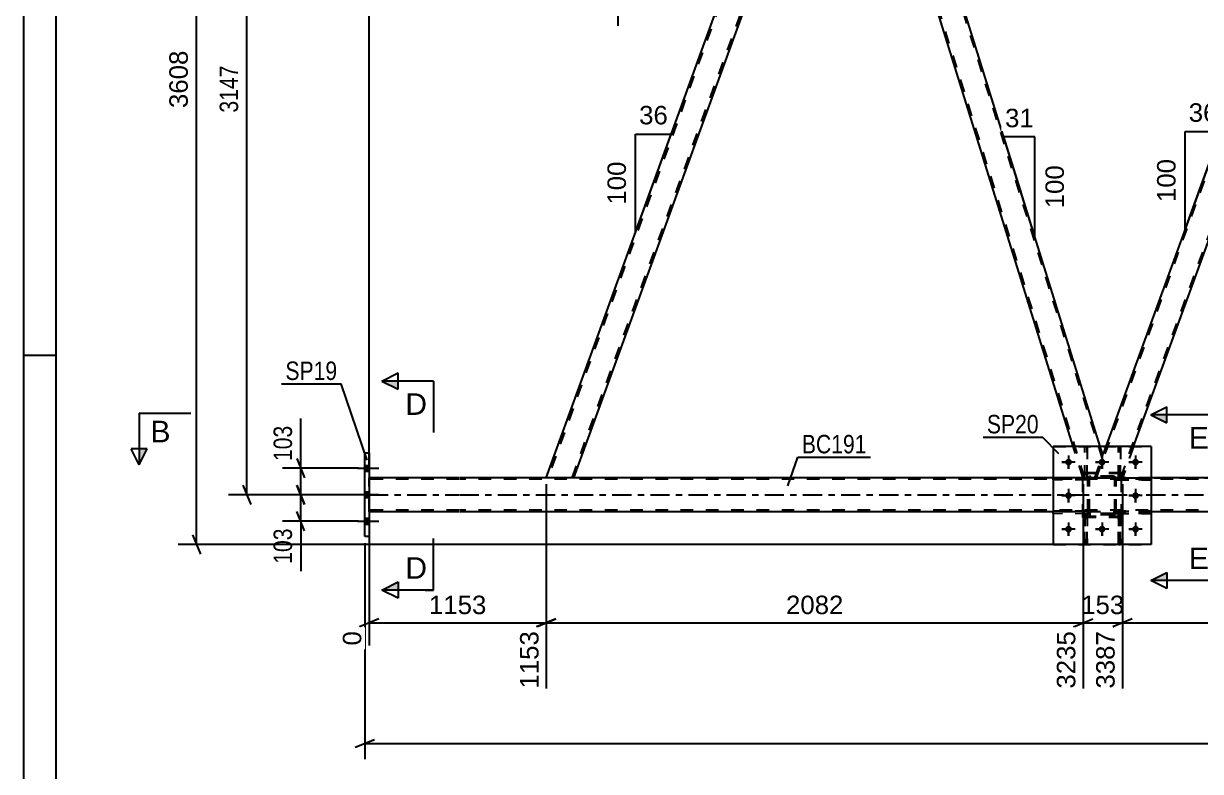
# Model space of a CAD drawing. Header units: millimetres. Extents: x -111 to 730, y -402 to 192.
# Drawn here: x -110.8 to 71.8, y -168.8 to -52.8 of the extents above; entities that cross this region are included whole.
import ezdxf

# ---------------------------------------------------------------- set-up
doc = ezdxf.new("R2010")
doc.units = ezdxf.units.MM
doc.linetypes.add('DXK_LINE_DOT2', pattern=[3.9198, 1.9599, -1.9599])
doc.linetypes.add('DXK_LINE_DOT3', pattern=[5.9187, 2.979, -0.9799, 0.9799, -0.9799])
doc.styles.add('Arial', font='ARIAL.TTF', dxfattribs={"height": 0.2})
doc.styles.add('Arial Narrow', font='ARIALN.TTF', dxfattribs={"height": 0.2})

# ---------------------------------------------------------------- blocks, each defined once
blk = doc.blocks.new('Unknown-200059755-1133')
at = {"color": 5, "linetype": 'Continuous'}
for p, q in [((-110.85, 191.75), (-110.85, -402.25)), ((-105.85, 186.75), (-105.85, -397.25)), ((-105.85, -104.25), (-110.85, -104.25))]:
    blk.add_line(p, q, dxfattribs=at)
blk = doc.blocks.new('Part-200059755-4764 - 4566')
at = {"color": 2, "linetype": 'Continuous'}
for p, q in [((59.05, -118.4), (59.05, -118.39)), ((59.37, -118.39), (59.05, -118.39)), ((59.37, -118.4), (59.37, -118.39))]:
    blk.add_line(p, q, dxfattribs=at)
at = {"color": 7, "linetype": 'DXK_LINE_DOT2'}
for p, q in [((59.05, -123.24), (59.05, -118.4)), ((59.37, -123.24), (59.37, -118.4)), ((59.05, -122.64), (59.37, -122.64)), ((59.37, -123.24), (59.05, -123.24))]:
    blk.add_line(p, q, dxfattribs=at)
blk = doc.blocks.new('Part-200059755-4765 - 4566')
at = {"color": 7, "linetype": 'DXK_LINE_DOT2'}
for p, q in [((54.3, -128.43), (48.9, -128.43)), ((48.9, -128.75), (48.9, -128.43)), ((54.3, -128.75), (48.9, -128.75)), ((53.7, -128.75), (53.7, -128.43)), ((54.3, -128.43), (54.3, -128.75))]:
    blk.add_line(p, q, dxfattribs=at)
blk = doc.blocks.new('Part-200059755-4766 - 4566')
at = {"color": 7, "linetype": 'DXK_LINE_DOT2'}
for p, q in [((54.3, -123.23), (48.9, -123.23)), ((48.9, -123.55), (48.9, -123.23)), ((54.3, -123.55), (48.9, -123.55)), ((53.7, -123.55), (53.7, -123.23)), ((54.3, -123.23), (54.3, -123.55))]:
    blk.add_line(p, q, dxfattribs=at)
blk = doc.blocks.new('Part-200059755-4767 - 4566')
at = {"color": 7, "linetype": 'DXK_LINE_DOT2'}
for p, q in [((58.7, -128.75), (58.7, -128.43)), ((58.7, -128.43), (64.1, -128.43)), ((64.1, -128.75), (58.7, -128.75)), ((59.3, -128.75), (59.3, -128.43)), ((64.1, -128.43), (64.1, -128.75))]:
    blk.add_line(p, q, dxfattribs=at)
blk = doc.blocks.new('Part-200059755-4768 - 4566')
at = {"color": 7, "linetype": 'DXK_LINE_DOT2'}
for p, q in [((58.7, -123.55), (58.7, -123.23)), ((58.7, -123.23), (64.1, -123.23)), ((64.1, -123.55), (58.7, -123.55)), ((59.3, -123.55), (59.3, -123.23)), ((64.1, -123.23), (64.1, -123.55))]:
    blk.add_line(p, q, dxfattribs=at)
blk = doc.blocks.new('Part-200059755-4771 - 4566')
at = {"color": 7, "linetype": 'DXK_LINE_DOT2'}
for p, q in [((54.3, -128.43), (48.9, -128.43)), ((48.9, -128.43), (48.9, -128.75)), ((54.3, -128.75), (48.9, -128.75)), ((53.7, -128.75), (53.7, -128.43)), ((54.3, -128.75), (54.3, -128.43))]:
    blk.add_line(p, q, dxfattribs=at)
blk = doc.blocks.new('Part-200059755-4772 - 4566')
at = {"color": 7, "linetype": 'DXK_LINE_DOT2'}
for p, q in [((54.3, -123.48), (54.33, -123.29)), ((54.33, -123.29), (54.3, -123.48)), ((54.3, -128.52), (54.3, -123.48)), ((54.54, -123.48), (54.56, -123.38)), ((54.54, -128.52), (54.54, -123.48)), ((54.56, -123.38), (54.61, -123.31)), ((54.59, -123.03), (54.78, -123)), ((54.78, -123), (54.59, -123.03)), ((54.61, -123.31), (54.69, -123.25)), ((54.69, -123.25), (54.78, -123.24)), ((58.22, -123), (54.78, -123)), ((54.78, -123.24), (58.22, -123.24)), ((58.22, -123), (58.4, -123.03)), ((58.4, -123.03), (58.22, -123)), ((58.22, -123.24), (58.31, -123.25)), ((58.31, -123.25), (58.39, -123.31)), ((58.39, -123.31), (58.44, -123.38)), ((58.44, -123.38), (58.46, -123.48)), ((58.46, -128.52), (58.46, -123.48)), ((58.66, -123.29), (58.7, -123.48)), ((58.7, -123.48), (58.66, -123.29)), ((58.7, -128.52), (58.7, -123.48)), ((54.33, -128.7), (54.3, -128.52)), ((54.3, -128.52), (54.33, -128.7)), ((54.56, -128.61), (54.54, -128.52)), ((54.61, -128.69), (54.56, -128.61)), ((54.78, -129), (54.59, -128.96)), ((54.59, -128.96), (54.78, -129)), ((54.69, -128.74), (54.61, -128.69)), ((54.78, -128.76), (54.69, -128.74)), ((58.22, -128.76), (54.78, -128.76)), ((58.22, -129), (54.78, -129)), ((58.31, -128.74), (58.22, -128.76)), ((58.4, -128.96), (58.22, -129)), ((58.22, -129), (58.4, -128.96)), ((58.39, -128.69), (58.31, -128.74)), ((58.44, -128.61), (58.39, -128.69)), ((58.46, -128.52), (58.44, -128.61)), ((58.7, -128.52), (58.66, -128.7)), ((58.66, -128.7), (58.7, -128.52))]:
    blk.add_line(p, q, dxfattribs=at)
at = {"color": 7, "linetype": 'DXK_LINE_DOT3'}
blk.add_line((56.5, -126), (56.5, -126), dxfattribs=at)
at = {"color": 7, "linetype": 'DXK_LINE_DOT2'}
for centre, start, end in [((54.78, -123.48), 112.5, 157.5), ((54.78, -123.48), 112.5, 157.5), ((58.22, -123.48), 22.5, 67.5), ((58.22, -123.48), 22.5, 67.5), ((54.78, -128.52), 202.5, 247.5), ((54.78, -128.52), 202.5, 247.5), ((58.22, -128.52), 292.5, 337.5), ((58.22, -128.52), 292.5, 337.5)]:
    blk.add_arc(centre, 0.48, start, end, dxfattribs=at)
blk = doc.blocks.new('Part-200059755-4773 - 4566')
at = {"color": 7, "linetype": 'DXK_LINE_DOT2'}
for p, q in [((53.85, -133.59), (53.85, -128.76)), ((53.85, -128.76), (54.17, -128.76)), ((53.85, -129.36), (54.17, -129.36)), ((54.17, -128.76), (54.17, -133.59)), ((54.17, -133.59), (53.85, -133.59))]:
    blk.add_line(p, q, dxfattribs=at)
blk = doc.blocks.new('Part-200059755-4774 - 4566')
at = {"color": 7, "linetype": 'DXK_LINE_DOT2'}
for p, q in [((59.05, -133.59), (59.05, -128.76)), ((59.05, -128.76), (59.37, -128.76)), ((59.05, -129.36), (59.37, -129.36)), ((59.37, -128.76), (59.37, -133.59)), ((59.37, -133.59), (59.05, -133.59))]:
    blk.add_line(p, q, dxfattribs=at)
blk = doc.blocks.new('Part-200059755-4775 - 4566')
at = {"color": 7, "linetype": 'DXK_LINE_DOT2'}
for p, q in [((53.85, -123.24), (53.85, -118.39)), ((53.85, -118.39), (54.17, -118.39)), ((54.17, -118.39), (54.17, -123.24)), ((53.85, -122.64), (54.17, -122.64)), ((54.17, -123.24), (53.85, -123.24))]:
    blk.add_line(p, q, dxfattribs=at)
blk = doc.blocks.new('Part-200059755-4776 - 4566')
at = {"color": 7, "linetype": 'DXK_LINE_DOT2'}
for p, q in [((59.05, -123.24), (59.05, -118.39)), ((59.05, -118.39), (59.37, -118.39)), ((59.37, -118.39), (59.37, -123.24)), ((59.05, -122.64), (59.37, -122.64)), ((59.37, -123.24), (59.05, -123.24))]:
    blk.add_line(p, q, dxfattribs=at)
blk = doc.blocks.new('Part-200059755-4779 - 4566')
at = {"color": 7, "linetype": 'DXK_LINE_DOT2'}
for p, q in [((54.3, -123.23), (48.9, -123.23)), ((48.9, -123.23), (48.9, -123.55)), ((54.3, -123.55), (48.9, -123.55)), ((53.7, -123.55), (53.7, -123.23)), ((54.3, -123.55), (54.3, -123.23))]:
    blk.add_line(p, q, dxfattribs=at)
blk = doc.blocks.new('Part-200059755-4782 - 4566')
at = {"color": 7, "linetype": 'DXK_LINE_DOT2'}
for p, q in [((64.1, -128.43), (58.7, -128.43)), ((58.7, -128.43), (58.7, -128.75)), ((58.7, -128.75), (64.1, -128.75)), ((59.3, -128.75), (59.3, -128.43)), ((64.1, -128.75), (64.1, -128.43))]:
    blk.add_line(p, q, dxfattribs=at)
blk = doc.blocks.new('Part-200059755-4785 - 4566')
at = {"color": 7, "linetype": 'DXK_LINE_DOT2'}
for p, q in [((64.1, -123.23), (58.7, -123.23)), ((58.7, -123.23), (58.7, -123.55)), ((58.7, -123.55), (64.1, -123.55)), ((59.3, -123.55), (59.3, -123.23)), ((64.1, -123.55), (64.1, -123.23))]:
    blk.add_line(p, q, dxfattribs=at)
blk = doc.blocks.new('Part-200059755-4786 - 4566')
at = {"color": 7, "linetype": 'DXK_LINE_DOT2'}
for p, q in [((54.17, -128.76), (53.85, -128.76)), ((53.85, -128.76), (53.85, -133.59)), ((53.85, -129.36), (54.17, -129.36)), ((54.17, -133.59), (54.17, -128.76)), ((53.85, -133.59), (54.17, -133.59))]:
    blk.add_line(p, q, dxfattribs=at)
blk = doc.blocks.new('Part-200059755-4787 - 4566')
at = {"color": 7, "linetype": 'DXK_LINE_DOT2'}
for p, q in [((59.37, -128.76), (59.05, -128.76)), ((59.05, -128.76), (59.05, -133.59)), ((59.05, -129.36), (59.37, -129.36)), ((59.37, -133.59), (59.37, -128.76)), ((59.05, -133.59), (59.37, -133.59))]:
    blk.add_line(p, q, dxfattribs=at)
blk = doc.blocks.new('Part-200059755-4788 - 4566')
at = {"color": 7, "linetype": 'DXK_LINE_DOT2'}
for p, q in [((59.5, -122.59), (53.5, -122.59)), ((53.5, -129.39), (53.5, -122.59)), ((59.5, -129.39), (59.5, -122.59)), ((59.5, -129.39), (53.5, -129.39))]:
    blk.add_line(p, q, dxfattribs=at)
blk = doc.blocks.new('Part-200059755-4834 - 4566')
at = {"color": 2, "linetype": 'Continuous'}
for p, q in [((64.1, -118.4), (48.9, -118.4)), ((48.9, -118.4), (48.9, -133.6)), ((64.1, -118.4), (64.1, -133.6)), ((64.1, -133.6), (48.9, -133.6))]:
    blk.add_line(p, q, dxfattribs=at)
blk = doc.blocks.new('Part-200059755-4835 - 4566')
at = {"color": 7, "linetype": 'DXK_LINE_DOT2'}
for p, q in [((48.9, -118.4), (64.1, -118.4)), ((48.9, -118.4), (48.9, -133.6)), ((64.1, -118.4), (64.1, -133.6)), ((48.9, -133.6), (64.1, -133.6))]:
    blk.add_line(p, q, dxfattribs=at)
blk = doc.blocks.new('Part-200059755-4840 - 4566')
at = {"color": 2, "linetype": 'Continuous'}
for p, q in [((53.85, -118.4), (53.85, -118.39)), ((54.17, -118.39), (53.85, -118.39)), ((54.17, -118.4), (54.17, -118.39))]:
    blk.add_line(p, q, dxfattribs=at)
at = {"color": 7, "linetype": 'DXK_LINE_DOT2'}
for p, q in [((53.85, -123.24), (53.85, -118.4)), ((54.17, -123.24), (54.17, -118.4)), ((53.85, -122.64), (54.17, -122.64)), ((54.17, -123.24), (53.85, -123.24))]:
    blk.add_line(p, q, dxfattribs=at)
blk = doc.blocks.new('Part-200059755-4960 - 4566')
at = {"color": 2, "linetype": 'Continuous'}
for p, q in [((-57.88, -119.36), (-57.24, -119.36)), ((-57.88, -132.36), (-57.88, -119.36)), ((-57.24, -119.36), (-57.24, -132.36)), ((-57.24, -132.36), (-57.88, -132.36))]:
    blk.add_line(p, q, dxfattribs=at)
blk = doc.blocks.new('Bolt-200059755-4859 - 4566')
at = {"color": 1, "linetype": 'Continuous'}
for p, q in [((51.3, -119.76), (51.3, -120.45)), ((56.5, -119.76), (56.5, -120.45)), ((61.7, -119.76), (61.7, -120.45)), ((50.26, -120.8), (50.95, -120.8)), ((51.3, -121.84), (51.3, -121.14)), ((52.34, -120.8), (51.64, -120.8)), ((55.46, -120.8), (56.15, -120.8)), ((56.5, -121.84), (56.5, -121.14)), ((57.54, -120.8), (56.84, -120.8)), ((60.66, -120.8), (61.35, -120.8)), ((61.7, -121.84), (61.7, -121.14)), ((62.74, -120.8), (62.04, -120.8)), ((50.26, -126), (50.95, -126)), ((51.3, -124.96), (51.3, -125.65)), ((52.34, -126), (51.64, -126)), ((60.66, -126), (61.35, -126)), ((61.7, -124.96), (61.7, -125.65)), ((62.74, -126), (62.04, -126)), ((51.3, -127.04), (51.3, -126.34)), ((61.7, -127.04), (61.7, -126.34)), ((50.26, -131.2), (50.95, -131.2)), ((51.3, -130.16), (51.3, -130.85)), ((52.34, -131.2), (51.64, -131.2)), ((55.46, -131.2), (56.15, -131.2)), ((56.5, -130.16), (56.5, -130.85)), ((57.54, -131.2), (56.84, -131.2)), ((60.66, -131.2), (61.35, -131.2)), ((61.7, -130.16), (61.7, -130.85)), ((62.74, -131.2), (62.04, -131.2)), ((51.3, -132.24), (51.3, -131.54)), ((56.5, -132.24), (56.5, -131.54)), ((61.7, -132.24), (61.7, -131.54))]:
    blk.add_line(p, q, dxfattribs=at)
blk = doc.blocks.new('Bolt-200059755-4860 - 4566')
at = {"linetype": 'Continuous'}
for points in [[(51.82, -120.8, -1), (50.78, -120.8, -1)], [(57.02, -120.8, -1), (55.98, -120.8, -1)], [(62.22, -120.8, -1), (61.18, -120.8, -1)], [(51.82, -126, -1), (50.78, -126, -1)], [(62.22, -126, -1), (61.18, -126, -1)], [(51.82, -131.2, -1), (50.78, -131.2, -1)], [(57.02, -131.2, -1), (55.98, -131.2, -1)], [(62.22, -131.2, -1), (61.18, -131.2, -1)]]:
    blk.add_hatch(color=1, dxfattribs=at).paths.add_polyline_path(points)
at = {"color": 1, "linetype": 'Continuous'}
for p, q in [((51.3, -119.76), (51.3, -121.84)), ((56.5, -119.76), (56.5, -121.84)), ((61.7, -119.76), (61.7, -121.84)), ((52.34, -120.8), (50.26, -120.8)), ((57.54, -120.8), (55.46, -120.8)), ((62.74, -120.8), (60.66, -120.8)), ((52.34, -126), (50.26, -126)), ((51.3, -124.96), (51.3, -127.04)), ((62.74, -126), (60.66, -126)), ((61.7, -124.96), (61.7, -127.04)), ((52.34, -131.2), (50.26, -131.2)), ((51.3, -130.16), (51.3, -132.24)), ((57.54, -131.2), (55.46, -131.2)), ((56.5, -130.16), (56.5, -132.24)), ((62.74, -131.2), (60.66, -131.2)), ((61.7, -130.16), (61.7, -132.24))]:
    blk.add_line(p, q, dxfattribs=at)
blk = doc.blocks.new('Bolt-200059755-4875 - 4566')
at = {"linetype": 'Continuous'}
for points in [[(-57.24, -122.2), (-57.24, -121.32), (-57.88, -121.32), (-57.88, -122.2)], [(-57.24, -122.2), (-57.24, -121.32), (-57.88, -121.32), (-57.88, -122.2)], [(-57.24, -122.2), (-57.24, -121.32), (-57.88, -121.32), (-57.88, -122.2)], [(-57.24, -126.28), (-57.24, -125.4), (-57.88, -125.4), (-57.88, -126.28)], [(-57.24, -126.28), (-57.24, -125.4), (-57.88, -125.4), (-57.88, -126.28)], [(-57.24, -130.4), (-57.24, -129.52), (-57.88, -129.52), (-57.88, -130.4)], [(-57.24, -130.4), (-57.24, -129.52), (-57.88, -129.52), (-57.88, -130.4)], [(-57.24, -130.4), (-57.24, -129.52), (-57.88, -129.52), (-57.88, -130.4)]]:
    blk.add_hatch(color=1, dxfattribs=at).paths.add_polyline_path(points)
at = {"color": 1, "linetype": 'Continuous'}
for p, q in [((-59.04, -121.76), (-55.72, -121.76)), ((-59.04, -121.76), (-55.72, -121.76)), ((-59.04, -121.76), (-55.72, -121.76)), ((-57.88, -121.32), (-57.24, -121.32)), ((-57.88, -121.32), (-57.24, -121.32)), ((-57.88, -121.32), (-57.24, -121.32)), ((-57.88, -122.2), (-57.24, -122.2)), ((-57.88, -122.2), (-57.24, -122.2)), ((-57.88, -122.2), (-57.24, -122.2)), ((-59.04, -125.84), (-55.72, -125.84)), ((-59.04, -125.84), (-55.72, -125.84)), ((-57.88, -125.4), (-57.24, -125.4)), ((-57.88, -125.4), (-57.24, -125.4)), ((-57.88, -126.28), (-57.24, -126.28)), ((-57.88, -126.28), (-57.24, -126.28)), ((-57.88, -129.52), (-57.24, -129.52)), ((-57.88, -129.52), (-57.24, -129.52)), ((-57.88, -129.52), (-57.24, -129.52)), ((-59.04, -129.96), (-55.72, -129.96)), ((-59.04, -129.96), (-55.72, -129.96)), ((-59.04, -129.96), (-55.72, -129.96)), ((-57.88, -130.4), (-57.24, -130.4)), ((-57.88, -130.4), (-57.24, -130.4)), ((-57.88, -130.4), (-57.24, -130.4))]:
    blk.add_line(p, q, dxfattribs=at)
blk = doc.blocks.new('Part-200059755-4935 - 4566')
at = {"color": 2, "linetype": 'Continuous'}
for p, q in [((-43.28, -123.22), (-57.24, -123.22)), ((48.9, -123.22), (-43.18, -123.22)), ((219.17, -123.22), (64.1, -123.22)), ((-43.28, -128.5), (-57.24, -128.5)), ((48.9, -128.5), (-43.18, -128.5)), ((219.17, -128.5), (64.1, -128.5))]:
    blk.add_line(p, q, dxfattribs=at)
at = {"color": 7, "linetype": 'DXK_LINE_DOT2'}
for p, q in [((-57.24, -128.5), (-57.24, -123.22)), ((-43.28, -123.46), (-57.24, -123.46)), ((635.92, -123.46), (-43.18, -123.46)), ((48.9, -123.22), (635.92, -123.22)), ((64.1, -123.22), (48.9, -123.22)), ((-43.28, -128.26), (-57.24, -128.26)), ((635.92, -128.26), (-43.18, -128.26)), ((64.1, -128.5), (48.9, -128.5))]:
    blk.add_line(p, q, dxfattribs=at)
at = {"color": 7, "linetype": 'DXK_LINE_DOT3'}
for p, q in [((-57.24, -125.86), (-43.28, -125.86)), ((-43.18, -125.86), (635.92, -125.86))]:
    blk.add_line(p, q, dxfattribs=at)
blk = doc.blocks.new('Part-200059755-4991 - 4566')
at = {"color": 7, "linetype": 'DXK_LINE_DOT2'}
for p, q in [((55.65, -123.22), (99.77, -2)), ((59.39, -123.22), (103.51, -2)), ((99.37, -2.4), (99.51, -2)), ((103.77, -2), (99.51, -2)), ((102.22, -6.25), (103.77, -2)), ((55.39, -123.22), (57.15, -118.4)), ((61.4, -118.4), (59.65, -123.22)), ((59.65, -123.22), (55.39, -123.22))]:
    blk.add_line(p, q, dxfattribs=at)
at = {"color": 2, "linetype": 'Continuous'}
for p, q in [((57.15, -118.4), (99.37, -2.4)), ((61.4, -118.4), (102.22, -6.25))]:
    blk.add_line(p, q, dxfattribs=at)
blk = doc.blocks.new('Part-200059755-4996 - 4566')
at = {"color": 2, "linetype": 'Continuous'}
for p, q in [((-29.74, -123.22), (14.23, -2.4)), ((17.09, -6.25), (-25.49, -123.22))]:
    blk.add_line(p, q, dxfattribs=at)
at = {"color": 7, "linetype": 'DXK_LINE_DOT2'}
for p, q in [((14.63, -2), (-29.49, -123.22)), ((-25.74, -123.22), (18.38, -2)), ((14.23, -2.4), (14.38, -2)), ((18.64, -2), (14.38, -2)), ((18.64, -2), (17.09, -6.25)), ((-25.49, -123.22), (-29.74, -123.22))]:
    blk.add_line(p, q, dxfattribs=at)
blk = doc.blocks.new('Part-200059755-5001 - 4566')
at = {"color": 2, "linetype": 'Continuous'}
for p, q in [((18.49, -2.4), (17.09, -6.25)), ((56.23, -118.4), (20.08, -2.4)), ((52.04, -118.4), (17.09, -6.25))]:
    blk.add_line(p, q, dxfattribs=at)
at = {"color": 7, "linetype": 'DXK_LINE_DOT2'}
for p, q in [((18.64, -2), (18.49, -2.4)), ((19.95, -2), (18.64, -2)), ((56.52, -120.12), (19.7, -2)), ((20.08, -2.4), (19.95, -2)), ((53.8, -123.22), (17.22, -5.88)), ((53.55, -123.22), (52.04, -118.4)), ((56.66, -119.75), (56.23, -118.4)), ((55.39, -123.22), (56.66, -119.75)), ((53.55, -123.22), (55.39, -123.22))]:
    blk.add_line(p, q, dxfattribs=at)
blk = doc.blocks.new('Part-200059755-5002 - 4566')
at = {"color": 7, "linetype": 'DXK_LINE_DOT2'}
for p, q in [((54.3, -123.48), (54.33, -123.29)), ((54.33, -123.29), (54.3, -123.48)), ((54.3, -128.52), (54.3, -123.48)), ((54.54, -123.48), (54.56, -123.38)), ((54.54, -128.52), (54.54, -123.48)), ((54.56, -123.38), (54.61, -123.31)), ((54.59, -123.03), (54.78, -123)), ((54.78, -123), (54.59, -123.03)), ((54.61, -123.31), (54.69, -123.25)), ((54.69, -123.25), (54.78, -123.24)), ((58.22, -123), (54.78, -123)), ((54.78, -123.24), (58.22, -123.24)), ((58.22, -123), (58.4, -123.03)), ((58.4, -123.03), (58.22, -123)), ((58.22, -123.24), (58.31, -123.25)), ((58.31, -123.25), (58.39, -123.31)), ((58.39, -123.31), (58.44, -123.38)), ((58.44, -123.38), (58.46, -123.48)), ((58.46, -128.52), (58.46, -123.48)), ((58.66, -123.29), (58.7, -123.48)), ((58.7, -123.48), (58.66, -123.29)), ((58.7, -128.52), (58.7, -123.48)), ((54.33, -128.7), (54.3, -128.52)), ((54.3, -128.52), (54.33, -128.7)), ((54.56, -128.61), (54.54, -128.52)), ((54.61, -128.69), (54.56, -128.61)), ((54.78, -129), (54.59, -128.96)), ((54.59, -128.96), (54.78, -129)), ((54.69, -128.74), (54.61, -128.69)), ((54.78, -128.76), (54.69, -128.74)), ((58.22, -128.76), (54.78, -128.76)), ((58.22, -129), (54.78, -129)), ((58.31, -128.74), (58.22, -128.76)), ((58.4, -128.96), (58.22, -129)), ((58.22, -129), (58.4, -128.96)), ((58.39, -128.69), (58.31, -128.74)), ((58.44, -128.61), (58.39, -128.69)), ((58.46, -128.52), (58.44, -128.61)), ((58.7, -128.52), (58.66, -128.7)), ((58.66, -128.7), (58.7, -128.52))]:
    blk.add_line(p, q, dxfattribs=at)
at = {"color": 7, "linetype": 'DXK_LINE_DOT3'}
blk.add_line((56.5, -126), (56.5, -126), dxfattribs=at)
at = {"color": 7, "linetype": 'DXK_LINE_DOT2'}
for centre, start, end in [((54.78, -123.48), 112.5, 157.5), ((54.78, -123.48), 112.5, 157.5), ((58.22, -123.48), 22.5, 67.5), ((58.22, -123.48), 22.5, 67.5), ((54.78, -128.52), 202.5, 247.5), ((54.78, -128.52), 202.5, 247.5), ((58.22, -128.52), 292.5, 337.5), ((58.22, -128.52), 292.5, 337.5)]:
    blk.add_arc(centre, 0.48, start, end, dxfattribs=at)
blk = doc.blocks.new('Part-200059755-5003 - 4566')
at = {"color": 7, "linetype": 'DXK_LINE_DOT2'}
for p, q in [((59.5, -122.46), (53.5, -122.46)), ((53.5, -129.26), (53.5, -122.46)), ((59.5, -129.26), (59.5, -122.46)), ((59.5, -129.26), (53.5, -129.26))]:
    blk.add_line(p, q, dxfattribs=at)
blk = doc.blocks.new('StraightDimension-200059755-15591 - 4566')
at = {"color": 7, "linetype": 'Continuous'}
for p, q in [((53.55, -124.22), (53.55, -155.93)), ((59.65, -124.22), (59.65, -155.93)), ((52.05, -146.33), (55.05, -145.13)), ((53.55, -145.73), (59.65, -145.73)), ((61.15, -145.13), (58.15, -146.33))]:
    blk.add_line(p, q, dxfattribs=at)
at = {"color": 0}
blk.add_wipeout([(60.53, -144.98), (60.53, -140.78), (52.66, -140.78), (52.66, -144.98)], dxfattribs=at)
at = {"color": 0, "linetype": 'Continuous'}
blk.add_wipeout([(59.05, -146.43), (54.85, -146.43), (54.85, -156.53), (59.05, -156.53)], dxfattribs=at)
at = {"color": 3, "style": 'Arial'}
blk.add_text('153', height=2.865, dxfattribs=at).set_placement((53.26, -144.38))
at = {"color": 3, "linetype": 'Continuous', "style": 'Arial'}
blk.add_text('3387', height=2.865, rotation=90.0002, dxfattribs=at).set_placement((58.45, -155.93))
blk = doc.blocks.new('StraightDimension-200059755-5244 - 4566')
at = {"color": 7, "linetype": 'Continuous'}
for p, q in [((-75.6, -1.5), (-76.8, 1.5)), ((-20.25, 0), (-79.05, 0)), ((-76.2, -125.86), (-76.2, 0)), ((-58.88, -125.86), (-79.05, -125.86)), ((-76.8, -124.36), (-75.6, -127.36))]:
    blk.add_line(p, q, dxfattribs=at)
at = {"color": 0}
blk.add_wipeout([(-76.95, -58.67), (-81.15, -58.67), (-81.15, -67.19), (-76.95, -67.19)], dxfattribs=at)
at = {"color": 3, "style": 'Arial Narrow'}
blk.add_text('3147', height=2.863, rotation=90.0002, dxfattribs=at).set_placement((-77.55, -66.59))
blk = doc.blocks.new('StraightDimension-200059755-5071 - 4566')
at = {"color": 7, "linetype": 'Continuous'}
for p, q in [((-18.61, -3), (-18.61, -53.11)), ((-57.24, -122.22), (-57.24, -47.86)), ((-55.74, -50.11), (-58.74, -51.31)), ((-57.24, -50.71), (-18.61, -50.71)), ((-20.11, -51.31), (-17.11, -50.11))]:
    blk.add_line(p, q, dxfattribs=at)
at = {"color": 0}
blk.add_wipeout([(-33.67, -49.96), (-33.67, -45.76), (-42.18, -45.76), (-42.18, -49.96)], dxfattribs=at)
at = {"color": 3, "style": 'Arial Narrow'}
blk.add_text('1431', height=2.863, dxfattribs=at).set_placement((-41.58, -49.36))
blk = doc.blocks.new('StraightDimension-200059755-5127 - 4566')
at = {"color": 7, "linetype": 'Continuous'}
for p, q in [((-57.88, -133.36), (-57.88, -166.86)), ((-56.38, -163.86), (-59.38, -165.06)), ((-57.88, -164.46), (682.14, -164.46))]:
    blk.add_line(p, q, dxfattribs=at)
blk = doc.blocks.new('StraightDimension-200059755-15592 - 4566')
at = {"color": 7, "linetype": 'Continuous'}
for p, q in [((-29.74, -124.22), (-29.74, -155.93)), ((53.55, -124.22), (53.55, -155.93)), ((-28.24, -145.13), (-31.24, -146.33)), ((-29.74, -145.73), (53.55, -145.73)), ((52.05, -146.33), (55.05, -145.13))]:
    blk.add_line(p, q, dxfattribs=at)
at = {"color": 0}
blk.add_wipeout([(16.95, -144.98), (16.95, -140.78), (6.86, -140.78), (6.86, -144.98)], dxfattribs=at)
at = {"color": 0, "linetype": 'Continuous'}
blk.add_wipeout([(52.95, -146.43), (48.75, -146.43), (48.75, -156.53), (52.95, -156.53)], dxfattribs=at)
at = {"color": 3, "style": 'Arial'}
blk.add_text('2082', height=2.865, dxfattribs=at).set_placement((7.46, -144.38))
at = {"color": 3, "linetype": 'Continuous', "style": 'Arial'}
blk.add_text('3235', height=2.865, rotation=90.0002, dxfattribs=at).set_placement((52.35, -155.93))
blk = doc.blocks.new('StraightDimension-200059755-6086 - 4566')
at = {"color": 7, "linetype": 'Continuous'}
for p, q in [((-58.88, -125.86), (-70.69, -125.86)), ((-68.44, -124.36), (-67.24, -127.36)), ((-67.84, -129.96), (-67.84, -125.86)), ((-67.24, -131.46), (-68.44, -128.46)), ((-58.88, -129.96), (-70.69, -129.96))]:
    blk.add_line(p, q, dxfattribs=at)
at = {"color": 0}
blk.add_wipeout([(-68.59, -130.49), (-72.79, -130.49), (-72.79, -137.17), (-68.59, -137.17)], dxfattribs=at)
at = {"color": 7, "linetype": 'Continuous'}
blk.add_line((-67.84, -129.96), (-67.84, -137.69), dxfattribs=at)
blk.add_line((-67.84, -129.96), (-67.84, -137.69), dxfattribs=at)
at = {"color": 3, "style": 'Arial Narrow'}
blk.add_text('103', height=2.863, rotation=90.0002, dxfattribs=at).set_placement((-69.19, -136.57))
blk = doc.blocks.new('StraightDimension-200059755-6094 - 4566')
at = {"color": 7, "linetype": 'Continuous'}
for p, q in [((-68.44, -120.26), (-67.24, -123.26)), ((-58.88, -121.76), (-70.69, -121.76)), ((-67.84, -125.86), (-67.84, -121.76)), ((-58.88, -125.86), (-70.69, -125.86)), ((-67.24, -127.36), (-68.44, -124.36))]:
    blk.add_line(p, q, dxfattribs=at)
at = {"color": 0}
blk.add_wipeout([(-68.59, -114.55), (-72.79, -114.55), (-72.79, -121.24), (-68.59, -121.24)], dxfattribs=at)
at = {"color": 7, "linetype": 'Continuous'}
blk.add_line((-67.84, -121.76), (-67.84, -114.03), dxfattribs=at)
blk.add_line((-67.84, -121.76), (-67.84, -114.03), dxfattribs=at)
at = {"color": 3, "style": 'Arial Narrow'}
blk.add_text('103', height=2.863, rotation=90.0002, dxfattribs=at).set_placement((-69.19, -120.64))
blk = doc.blocks.new('AngleDimension-200059755-6322 - 4566')
at = {"color": 7, "linetype": 'Continuous'}
for p, q in [((44.04, -79.29), (41.26, -70.36)), ((46.08, -70.36), (41.26, -70.36)), ((46.08, -85.83), (41.26, -70.36)), ((46.08, -85.83), (46.08, -70.36))]:
    blk.add_line(p, q, dxfattribs=at)
at = {"color": 0}
for points in [[(46.5, -69.46), (46.5, -65.26), (40.85, -65.26), (40.85, -69.46)], [(51.18, -74.16), (46.98, -74.16), (46.98, -82.03), (51.18, -82.03)]]:
    blk.add_wipeout(points, dxfattribs=at)
at = {"color": 3, "style": 'Arial'}
blk.add_text('31', height=2.865, dxfattribs=at).set_placement((41.45, -68.86))
blk.add_text('100', height=2.865, rotation=90.0002, dxfattribs=at).set_placement((50.58, -81.43))
blk = doc.blocks.new('StraightDimension-200059755-15590 - 4566')
at = {"color": 7, "linetype": 'Continuous'}
for p, q in [((59.65, -124.22), (59.65, -155.93)), ((138.68, -124.22), (138.68, -155.93)), ((61.15, -145.13), (58.15, -146.33)), ((59.65, -145.73), (138.68, -145.73)), ((137.18, -146.33), (140.18, -145.13))]:
    blk.add_line(p, q, dxfattribs=at)
at = {"color": 0}
blk.add_wipeout([(104.21, -144.98), (104.21, -140.78), (94.12, -140.78), (94.12, -144.98)], dxfattribs=at)
at = {"color": 0, "linetype": 'Continuous'}
blk.add_wipeout([(138.08, -146.43), (133.88, -146.43), (133.88, -156.53), (138.08, -156.53)], dxfattribs=at)
at = {"color": 3, "style": 'Arial'}
blk.add_text('1976', height=2.865, dxfattribs=at).set_placement((94.72, -144.38))
at = {"color": 3, "linetype": 'Continuous', "style": 'Arial'}
blk.add_text('5363', height=2.865, rotation=90.0002, dxfattribs=at).set_placement((137.48, -155.93))
blk = doc.blocks.new('StraightDimension-200059755-15593 - 4566')
at = {"color": 7, "linetype": 'Continuous'}
for p, q in [((-29.74, -124.22), (-29.74, -155.93)), ((-57.24, -129.5), (-57.24, -149.25)), ((-55.74, -145.13), (-58.74, -146.33)), ((-57.24, -145.73), (-29.74, -145.73)), ((-31.24, -146.33), (-28.24, -145.13))]:
    blk.add_line(p, q, dxfattribs=at)
at = {"color": 0}
blk.add_wipeout([(-38.44, -144.98), (-38.44, -140.78), (-48.54, -140.78), (-48.54, -144.98)], dxfattribs=at)
at = {"color": 0, "linetype": 'Continuous'}
for points in [[(-57.84, -146.43), (-62.04, -146.43), (-62.04, -149.85), (-57.84, -149.85)], [(-30.34, -146.43), (-34.54, -146.43), (-34.54, -156.53), (-30.34, -156.53)]]:
    blk.add_wipeout(points, dxfattribs=at)
at = {"color": 3, "style": 'Arial'}
blk.add_text('1153', height=2.865, dxfattribs=at).set_placement((-47.94, -144.38))
at = {"color": 3, "linetype": 'Continuous', "style": 'Arial'}
for s, height, p in [('0', 2.87, (-58.44, -149.25)), ('1153', 2.865, (-30.94, -155.93))]:
    blk.add_text(s, height=height, rotation=90.0002, dxfattribs=at).set_placement(p)
blk = doc.blocks.new('AngleDimension-200059755-15952 - 4566')
at = {"color": 7, "linetype": 'Continuous'}
for p, q in [((-15.88, -69.91), (-10.34, -69.91)), ((-15.88, -85.13), (-10.34, -69.91)), ((-15.88, -85.13), (-15.88, -69.91)), ((-12.05, -74.62), (-10.34, -69.91))]:
    blk.add_line(p, q, dxfattribs=at)
at = {"color": 0}
for points in [[(-10.28, -69.01), (-10.28, -64.81), (-15.93, -64.81), (-15.93, -69.01)], [(-16.78, -73.58), (-20.98, -73.58), (-20.98, -81.46), (-16.78, -81.46)]]:
    blk.add_wipeout(points, dxfattribs=at)
at = {"color": 3, "style": 'Arial'}
blk.add_text('36', height=2.865, dxfattribs=at).set_placement((-15.33, -68.41))
blk.add_text('100', height=2.865, rotation=90.0002, dxfattribs=at).set_placement((-17.38, -80.86))
blk = doc.blocks.new('AngleDimension-200059755-15965 - 4566')
at = {"color": 7, "linetype": 'Continuous'}
for p, q in [((69.4, -69.51), (74.94, -69.51)), ((69.4, -84.73), (74.94, -69.51)), ((69.4, -84.73), (69.4, -69.51)), ((73.23, -74.22), (74.94, -69.51))]:
    blk.add_line(p, q, dxfattribs=at)
at = {"color": 0}
for points in [[(74.99, -68.61), (74.99, -64.41), (69.35, -64.41), (69.35, -68.61)], [(68.5, -73.18), (64.3, -73.18), (64.3, -81.06), (68.5, -81.06)]]:
    blk.add_wipeout(points, dxfattribs=at)
at = {"color": 3, "style": 'Arial'}
blk.add_text('36', height=2.865, dxfattribs=at).set_placement((69.95, -68.01))
blk.add_text('100', height=2.865, rotation=90.0002, dxfattribs=at).set_placement((67.9, -80.46))
blk = doc.blocks.new('StraightDimension-200059755-16455 - 4566')
at = {"color": 7, "linetype": 'Continuous'}
for p, q in [((-83.41, 9.23), (-84.61, 12.23)), ((-15.3, 10.73), (-86.86, 10.73)), ((-84.01, -133.6), (-84.01, 10.73)), ((-84.61, -132.1), (-83.41, -135.1)), ((50.52, -133.6), (-86.86, -133.6))]:
    blk.add_line(p, q, dxfattribs=at)
at = {"color": 0}
blk.add_wipeout([(-84.76, -56.39), (-88.96, -56.39), (-88.96, -66.48), (-84.76, -66.48)], dxfattribs=at)
at = {"color": 3, "style": 'Arial'}
blk.add_text('3608', height=2.865, rotation=90.0002, dxfattribs=at).set_placement((-85.36, -65.88))
blk = doc.blocks.new('SectionMark-200059755-6517 - 4566')
at = {"linetype": 'Continuous'}
for points in [[(-52.74, -108.22), (-52.74, -109.47), (-55.24, -108.22)], [(-52.74, -139.39), (-52.74, -140.64), (-55.24, -140.64)]]:
    blk.add_hatch(color=6, dxfattribs=at).paths.add_polyline_path(points)
at = {"color": 6, "linetype": 'Continuous'}
for p, q in [((-55.24, -108.22), (-52.74, -106.97)), ((-52.74, -109.47), (-52.74, -106.97)), ((-47.24, -108.22), (-55.24, -108.22)), ((-55.24, -108.22), (-52.74, -109.47)), ((-47.24, -108.22), (-47.24, -116.22)), ((-47.24, -140.64), (-47.24, -132.64)), ((-55.24, -140.64), (-52.74, -139.39)), ((-52.74, -139.39), (-52.74, -141.89)), ((-47.24, -140.64), (-55.24, -140.64)), ((-52.74, -141.89), (-55.24, -140.64))]:
    blk.add_line(p, q, dxfattribs=at)
at = {"color": 0, "linetype": 'Continuous'}
for points in [[(-48.24, -113.47), (-48.24, -109.97), (-51.61, -109.97), (-51.61, -113.47)], [(-48.24, -138.89), (-48.24, -135.39), (-51.61, -135.39), (-51.61, -138.89)]]:
    blk.add_wipeout(points, dxfattribs=at)
at = {"color": 3, "linetype": 'Continuous', "style": 'Arial'}
for p in [(-51.61, -113.47), (-51.61, -138.89)]:
    blk.add_text('D', height=3.34, dxfattribs=at).set_placement(p)
blk = doc.blocks.new('Mark-200059755-4830 - 4566')
at = {"color": 0}
blk.add_wipeout([(46.67, -116.34), (46.67, -113.34), (38.63, -113.34), (38.63, -116.34)], dxfattribs=at)
blk.add_wipeout([(46.67, -116.34), (46.67, -113.34), (38.63, -113.34), (38.63, -116.34)], dxfattribs=at)
at = {"color": 30, "linetype": 'Continuous'}
for p in [(38.03, -116.94), (49.78, -119.52)]:
    blk.add_line(p, (47.27, -116.94), dxfattribs=at)
at = {"color": 3, "style": 'Arial Narrow'}
blk.add_text('SP20', height=2.863, dxfattribs=at).set_placement((38.63, -116.34))
blk = doc.blocks.new('Mark-200059755-4931 - 4566')
at = {"color": 0}
blk.add_wipeout([(19.97, -119.44), (19.97, -116.44), (9.92, -116.44), (9.92, -119.44)], dxfattribs=at)
blk.add_wipeout([(19.97, -119.44), (19.97, -116.44), (9.92, -116.44), (9.92, -119.44)], dxfattribs=at)
at = {"color": 30, "linetype": 'Continuous'}
for p, q in [((7.73, -124.46), (9.32, -120.04)), ((9.32, -120.04), (20.57, -120.04))]:
    blk.add_line(p, q, dxfattribs=at)
at = {"color": 3, "style": 'Arial Narrow'}
blk.add_text('BC191', height=2.863, dxfattribs=at).set_placement((9.92, -119.44))
blk = doc.blocks.new('Mark-200059755-4956 - 4566')
at = {"color": 0}
blk.add_wipeout([(-62.17, -108.06), (-62.17, -105.06), (-70.21, -105.06), (-70.21, -108.06)], dxfattribs=at)
blk.add_wipeout([(-62.17, -108.06), (-62.17, -105.06), (-70.21, -105.06), (-70.21, -108.06)], dxfattribs=at)
at = {"color": 30, "linetype": 'Continuous'}
for p in [(-70.81, -108.66), (-57.53, -120.49)]:
    blk.add_line(p, (-61.57, -108.66), dxfattribs=at)
at = {"color": 3, "style": 'Arial Narrow'}
blk.add_text('SP19', height=2.863, dxfattribs=at).set_placement((-70.21, -108.06))
blk = doc.blocks.new('SectionMark-200059755-6527 - 4566')
at = {"linetype": 'Continuous'}
blk.add_hatch(color=6, dxfattribs=at).paths.add_polyline_path([(-92.9, -118.72), (-91.65, -118.72), (-92.9, -121.22)])
at = {"color": 6, "linetype": 'Continuous'}
for p, q in [((-92.9, -113.22), (-84.9, -113.22)), ((-92.9, -113.22), (-92.9, -121.22)), ((-92.9, -121.22), (-94.15, -118.72)), ((-91.65, -118.72), (-94.15, -118.72)), ((-92.9, -121.22), (-91.65, -118.72))]:
    blk.add_line(p, q, dxfattribs=at)
at = {"color": 0, "linetype": 'Continuous'}
blk.add_wipeout([(-88.04, -117.72), (-88.04, -114.22), (-91.15, -114.22), (-91.15, -117.72)], dxfattribs=at)
at = {"color": 3, "linetype": 'Continuous', "style": 'Arial'}
blk.add_text('B', height=3.34, dxfattribs=at).set_placement((-91.15, -117.72))
blk = doc.blocks.new('SectionMark-200059755-6531 - 4566')
at = {"linetype": 'Continuous'}
for points in [[(66.57, -113.45), (66.57, -114.7), (64.07, -113.45)], [(66.57, -137.9), (66.57, -139.15), (64.07, -139.15)]]:
    blk.add_hatch(color=6, dxfattribs=at).paths.add_polyline_path(points)
at = {"color": 6, "linetype": 'Continuous'}
for p, q in [((64.07, -113.45), (66.57, -112.2)), ((66.57, -114.7), (66.57, -112.2)), ((74.07, -113.45), (64.07, -113.45)), ((64.07, -113.45), (66.57, -114.7)), ((74.07, -113.45), (74.07, -121.45)), ((74.07, -139.15), (74.07, -131.15)), ((64.07, -139.15), (66.57, -137.9)), ((66.57, -137.9), (66.57, -140.4)), ((74.07, -139.15), (64.07, -139.15)), ((66.57, -140.4), (64.07, -139.15))]:
    blk.add_line(p, q, dxfattribs=at)
at = {"color": 0, "linetype": 'Continuous'}
for points in [[(73.07, -118.7), (73.07, -115.2), (69.96, -115.2), (69.96, -118.7)], [(73.07, -137.4), (73.07, -133.9), (69.96, -133.9), (69.96, -137.4)]]:
    blk.add_wipeout(points, dxfattribs=at)
at = {"color": 3, "linetype": 'Continuous', "style": 'Arial'}
for p in [(69.96, -118.7), (69.96, -137.4)]:
    blk.add_text('E', height=3.34, dxfattribs=at).set_placement(p)

msp = doc.modelspace()

# ---------------------------------------------------------------- block references
for name in ['Unknown-200059755-1133', 'Part-200059755-4996 - 4566', 'Part-200059755-5001 - 4566', 'Part-200059755-4991 - 4566', 'Part-200059755-4834 - 4566', 'Part-200059755-4835 - 4566', 'Part-200059755-4775 - 4566', 'Part-200059755-4840 - 4566', 'Part-200059755-4764 - 4566', 'Part-200059755-4776 - 4566', 'Part-200059755-4960 - 4566', 'Bolt-200059755-4859 - 4566', 'Bolt-200059755-4860 - 4566', 'Bolt-200059755-4875 - 4566', 'Part-200059755-4935 - 4566', 'Part-200059755-4766 - 4566', 'Part-200059755-4779 - 4566', 'Part-200059755-5003 - 4566', 'Part-200059755-4788 - 4566', 'Part-200059755-4772 - 4566', 'Part-200059755-5002 - 4566', 'Part-200059755-4768 - 4566', 'Part-200059755-4785 - 4566', 'Part-200059755-4765 - 4566', 'Part-200059755-4771 - 4566', 'Part-200059755-4773 - 4566', 'Part-200059755-4786 - 4566', 'Part-200059755-4767 - 4566', 'Part-200059755-4782 - 4566', 'Part-200059755-4774 - 4566', 'Part-200059755-4787 - 4566']:
    msp.add_blockref(name, (0, 0))

# ---------------------------------------------------------------- next in the draw order: block references
for name in ['StraightDimension-200059755-5244 - 4566', 'StraightDimension-200059755-15591 - 4566']:
    msp.add_blockref(name, (0, 0))

# ---------------------------------------------------------------- next in the draw order: block references
msp.add_blockref('StraightDimension-200059755-5071 - 4566', (0, 0))

# ---------------------------------------------------------------- next in the draw order: block references
msp.add_blockref('StraightDimension-200059755-5127 - 4566', (0, 0))

# ---------------------------------------------------------------- next in the draw order: block references
for name in ['AngleDimension-200059755-15952 - 4566', 'AngleDimension-200059755-6322 - 4566', 'AngleDimension-200059755-15965 - 4566', 'StraightDimension-200059755-6086 - 4566', 'StraightDimension-200059755-15592 - 4566', 'StraightDimension-200059755-15590 - 4566']:
    msp.add_blockref(name, (0, 0))

# ---------------------------------------------------------------- next in the draw order: block references
msp.add_blockref('StraightDimension-200059755-6094 - 4566', (0, 0))

# ---------------------------------------------------------------- next in the draw order: block references
msp.add_blockref('StraightDimension-200059755-15593 - 4566', (0, 0))

# ---------------------------------------------------------------- next in the draw order: block references
msp.add_blockref('StraightDimension-200059755-16455 - 4566', (0, 0))

# ---------------------------------------------------------------- next in the draw order: block references
for name in ['Mark-200059755-4956 - 4566', 'SectionMark-200059755-6517 - 4566', 'Mark-200059755-4830 - 4566', 'Mark-200059755-4931 - 4566']:
    msp.add_blockref(name, (0, 0))

# ---------------------------------------------------------------- next in the draw order: block references
msp.add_blockref('SectionMark-200059755-6527 - 4566', (0, 0))

# ---------------------------------------------------------------- next in the draw order: block references
msp.add_blockref('SectionMark-200059755-6531 - 4566', (0, 0))

doc.saveas('drawing.dxf')
